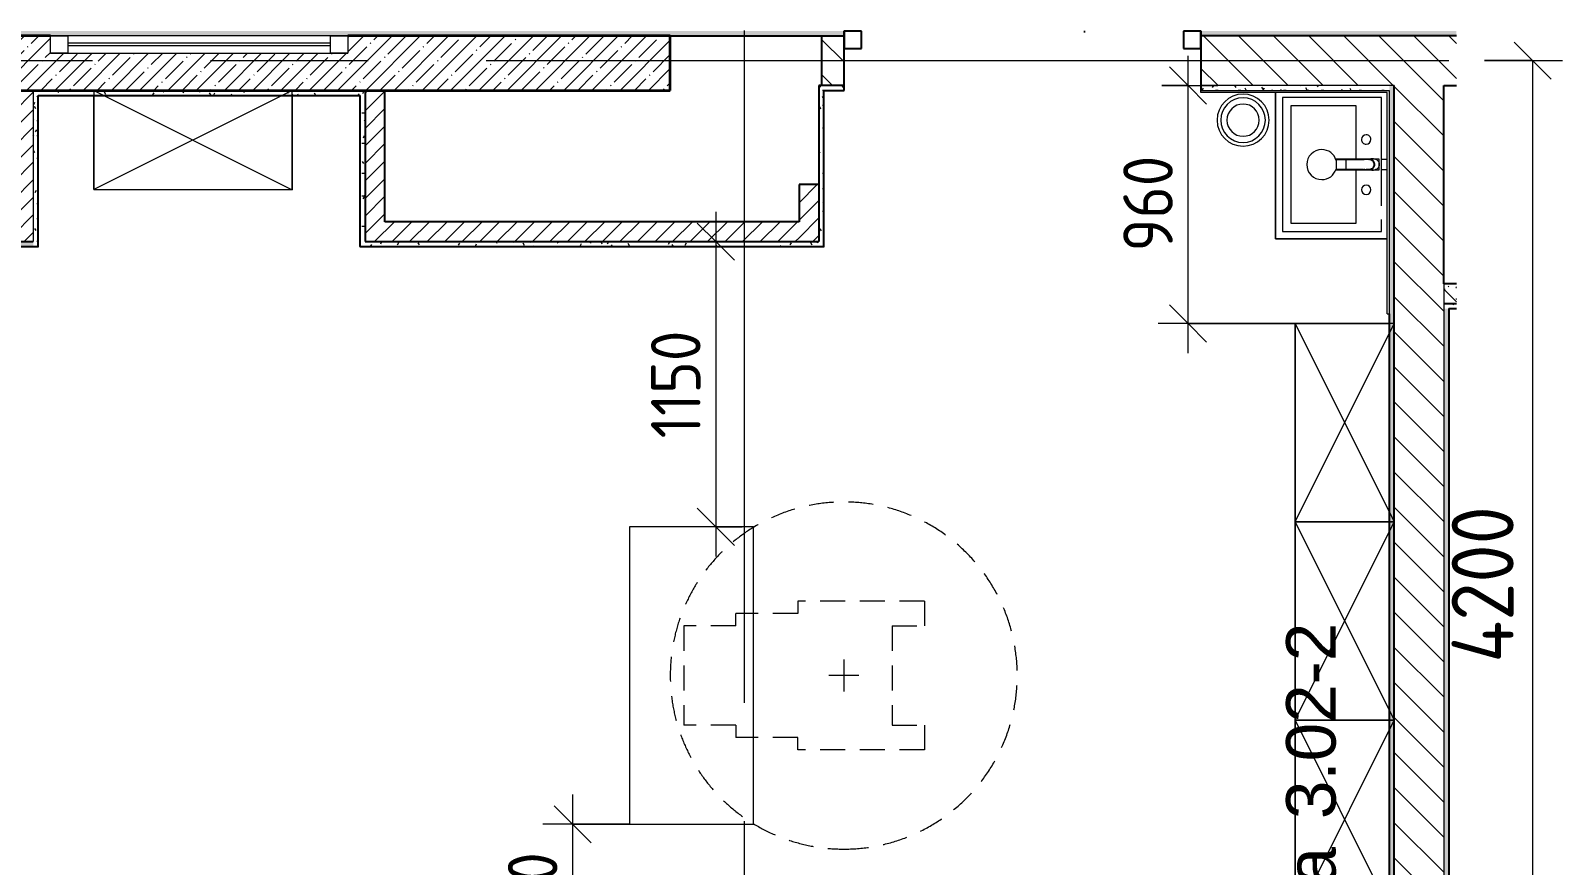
# Model space of a CAD drawing. Header units: millimetres. Extents: x 10406 to 76706, y -2377 to 12445.
# Drawn here: x 19330 to 25509, y 4555 to 7921 of the extents above; entities that cross this region are included whole.
import ezdxf

# ---------------------------------------------------------------- set-up
doc = ezdxf.new("R2010")
doc.units = ezdxf.units.MM
doc.linetypes.add('200_ШТРИХ__ш1_п0_6_', pattern=[160, 100, -60])
doc.linetypes.add('Осевая', pattern=[3175, 635, -476.25, 1587.5, -476.25])
for name, color, linetype, lineweight in [('0-1', 7, 'Continuous', 9), ('A-ANNO-DIMS', 7, 'Continuous', 9), ('A-ANNO-DIMS-100', 7, 'Continuous', 9), ('A-DOOR', 7, 'Continuous', 9), ('A-GLAZ', 7, 'Continuous', 9), ('A-GLAZ-1', 7, 'Continuous', 13), ('A-GLAZ-CWMG', 7, 'Continuous', 9), ('A-GLAZ-CWMG-1', 7, 'Continuous', 25), ('A-WALL', 7, 'Continuous', 9), ('G-ANNO-SYMB', 7, 'Continuous', 9), ('I-FURN', 7, 'Continuous', 9), ('I-FURN-4', 7, '200_ШТРИХ__ш1_п0_6_', 13), ('I-FURN-5', 7, '200_ШТРИХ__ш1_п0_6_', 9), ('I-WALL', 7, 'Continuous', 9), ('P-SANR-FIXT', 7, 'Continuous', 9), ('P-SANR-FIXT-1', 7, 'Continuous', 13), ('Оси', 7, 'Continuous', 9), ('Оси-2', 7, 'Осевая', 9)]:
    doc.layers.add(name, color=color, linetype=linetype, lineweight=lineweight)
for name, color, linetype, lineweight, true_color in [('A-WALL-1', 7, 'Continuous', 25, 0x3c3c3c), ('A-WALL-3', 7, 'Continuous', 35, 0x3c3c3c), ('A-WALL-FNSH-1', 7, 'Continuous', 13, 0x3c3c3c), ('I-FURN-2', 7, 'Continuous', 9, 0xf0f0f0), ('I-FURN-3', 11, 'Continuous', 9, 0xffaaaa)]:
    doc.layers.add(name, color=color, linetype=linetype, lineweight=lineweight, true_color=true_color)
doc.styles.add('Arial_1', font='arial.ttf', dxfattribs={"height": 200})
doc.styles.add('ISOCPEUR', font='isocpeur.ttf', dxfattribs={"width": 0.9, "height": 250})
doc.styles.add('ISOCPEUR_1', font='isocpeur.ttf', dxfattribs={"width": 0.9, "height": 200})
doc.dimstyles.new('ISO-2_0_0_9К_Средний_округл2', dxfattribs={"dimscale": 304.8, "dimtxt": 199.196235, "dimasz": 0.492126, "dimexe": 0.393701, "dimexo": 0, "dimgap": 0, "dimtad": 1, "dimdec": 0, "dimrnd": 10, "dimzin": 0, "dimdsep": 46, "dimtxsty": 'ISOCPEUR_1', "dimblk1": 'OBLIQUE', "dimblk2": 'OBLIQUE', "dimsah": 1, "dimcen": 0.09, "dimdle": 0.393701, "dimazin": 0, "dimtfac": 1, "dimtdec": 4, "dimtix": 1, "dimtmove": 0, "dimatfit": 3, "dimfxl": 1, "dimtvp": 1, "dimtolj": 1, "dimtzin": 0, "dimarcsym": 2})
doc.dimstyles.new('ISO-2_5_0_9К_БОЛЬШОЙ', dxfattribs={"dimscale": 304.8, "dimtxt": 248.995294, "dimasz": 0.492126, "dimexe": 0.393701, "dimexo": 0.984252, "dimgap": 0, "dimtad": 1, "dimdec": 0, "dimrnd": 10, "dimzin": 0, "dimdsep": 46, "dimtxsty": 'ISOCPEUR', "dimblk1": 'OBLIQUE', "dimblk2": 'OBLIQUE', "dimsah": 1, "dimcen": 0.09, "dimdle": 0.393701, "dimazin": 0, "dimtfac": 1, "dimtdec": 4, "dimtix": 1, "dimtmove": 0, "dimatfit": 3, "dimfxl": 1, "dimtvp": 1, "dimtolj": 1, "dimtzin": 0, "dimarcsym": 2})
pattern_1 = [(135, (0, 0), (-70.71068, -70.71068), [])]
pattern_2 = [(45, (0, 0), (-35.35534, 35.35534), [])]
pattern_3 = [(0, (0, 0), (121.92, 30.48), [10.058, -81.382, 10.058, -81.382, -487.68]), (0, (0, 0), (121.92, 30.48), [-182.88, 10.058, -172.822, 10.058, -81.382, -213.36]), (0, (0, 0), (121.92, 30.48), [-457.2, 10.058, -50.902, 10.058, -142.342]), (120, (45.72, 15.24), (-87.356454, 90.345817), [10.058, -81.382, 10.058, -81.382, -487.68]), (120, (45.72, 15.24), (-87.356454, 90.345817), [-182.88, 10.058, -172.822, 10.058, -81.382, -213.36]), (120, (45.72, 15.24), (-87.356454, 90.345817), [-457.2, 10.058, -50.902, 10.058, -142.342]), (240, (60.96, 76.2), (-34.563546, -120.825817), [10.058, -81.382, 10.058, -81.382, -487.68]), (240, (60.96, 76.2), (-34.563546, -120.825817), [-182.88, 10.058, -172.822, 10.058, -81.382, -213.36]), (240, (60.96, 76.2), (-34.563546, -120.825817), [-457.2, 10.058, -50.902, 10.058, -142.342])]

# ---------------------------------------------------------------- blocks, each defined once
blk = doc.blocks.new('120_Окно_СКБ_1Ст - 120_Окно_СКБ_1Ст 400х1200 EI30-24228621-План разверток пом_3_02_ Этаж 3')
at = {"layer": 'A-GLAZ'}
for p, q in [((600, 110), (-600, 110)), ((530, 80), (-530, 80)), ((530, 70), (-530, 70)), ((-600, 40), (600, 40))]:
    blk.add_line(p, q, dxfattribs=at)
at = {"layer": 'A-GLAZ-1'}
for p, q in [((-600, 40), (-600, 110)), ((-600, 110), (-530, 110)), ((-530, 110), (-530, 40)), ((530, 40), (530, 110)), ((530, 110), (600, 110)), ((600, 110), (600, 40)), ((-530, 40), (-600, 40)), ((600, 40), (530, 40))]:
    blk.add_line(p, q, dxfattribs=at)
blk = doc.blocks.new('Шкаф параметрический - 1_156-V5-План разверток пом_3_02_ Этаж 3')
at = {"layer": 'I-FURN-2'}
for p, q in [((0, 0), (400, 800)), ((0, 800), (400, 0)), ((400, 800), (0, 800)), ((0, 800), (0, 0)), ((19.2, 800), (400, 800)), ((400, 0), (400, 800)), ((400, 800), (400, 0)), ((0, 0), (400, 0)), ((400, 0), (20, 0))]:
    blk.add_line(p, q, dxfattribs=at)
blk = doc.blocks.new('Стол базовый прямоугольный - 1_6-26174022-План разверток пом_3_02_ Этаж 3')
at = {"layer": 'I-FURN-2'}
for p, q in [((600, 250), (-600, 250)), ((-600, 250), (-600, -250)), ((600, -250), (600, 250)), ((-600, -250), (600, -250))]:
    blk.add_line(p, q, dxfattribs=at)
blk = doc.blocks.new('FRT_2D_Символ _разворот МГН_1 - D1_4_Символ доступности разворота МГН _360__-18618045-План разверток пом_3_02_ Этаж 3')
at = {"layer": 'I-FURN'}
for p, q in [((-65, 0), (65, 0)), ((0, 60.4), (0, -59.6))]:
    blk.add_line(p, q, dxfattribs=at)
at = {"layer": 'I-FURN-4'}
for p, q in [((-300, 325.4), (-300, -185.8)), ((-300, 325.4), (-200, 325.4)), ((-200, 195.4), (-200, 325.4)), ((200, 325.4), (300, 325.4)), ((200, 195.4), (200, 325.4)), ((300, 325.4), (300, -185.8)), ((-200, 195.4), (200, 195.4)), ((-300, -185.8), (-250, -185.8)), ((-250, -185.8), (-250, -364.1)), ((300, -185.8), (250, -185.8)), ((250, -185.8), (250, -364.1)), ((-250, -364.1), (-250, -435.8)), ((250, -364.1), (250, -435.8)), ((-200, -435.8), (-250, -435.8)), ((-200, -435.8), (-200, -645.8)), ((200, -435.8), (250, -435.8)), ((200, -435.8), (200, -645.8)), ((-200, -645.8), (200, -645.8))]:
    blk.add_line(p, q, dxfattribs=at)
at = {"layer": 'I-FURN-5'}
for start, end in [(360, 211.37641), (328.55035, 360), (211.37641, 328.55035)]:
    blk.add_arc((0, 0), 700, start, end, dxfattribs=at)
blk = doc.blocks.new('Шкаф параметрический - 1_154-26174033-План разверток пом_3_02_ Этаж 3')
at = {"layer": 'I-FURN-2'}
for p, q in [((0, 0), (400, 800)), ((0, 800), (400, 0)), ((400, 800), (0, 800)), ((0, 800), (0, 0)), ((0, 0), (0, 800)), ((0, 800), (380, 800)), ((400, 0), (400, 800)), ((0, 0), (400, 0)), ((380, 0), (0, 0))]:
    blk.add_line(p, q, dxfattribs=at)
blk = doc.blocks.new('сифон - Для раковины-30615598-План разверток пом_3_02_ Этаж 3')
at = {"layer": 'P-SANR-FIXT'}
blk.add_line((191.1, -40), (191.1, 40), dxfattribs=at)
at = {"layer": 'P-SANR-FIXT-1'}
for p, q in [((191.1, 20), (168.5, 20)), ((168.5, -20), (191.1, -20))]:
    blk.add_line(p, q, dxfattribs=at)
blk = doc.blocks.new('смеситель для раковины - Default-30615600-План разверток пом_3_02_ Этаж 3')
at = {"layer": '0-1'}
for p, q in [((19.7, 151.6), (-19.8, 151.6)), ((-20.3, 110), (-20.4, 97.4)), ((19.8, 111.8), (-19.8, 111.8)), ((20.4, 97.4), (20.3, 110)), ((-22.8, 3), (-21.8, 15.6)), ((-20.7, 17.2), (-20.7, 16.7)), ((20.8, 16.7), (20.8, 17.2))]:
    blk.add_line(p, q, dxfattribs=at)
at = {"layer": '0-1', "flags": 128}
for points in [[(-19.8, 151.6), (-20, 151.6), (-20.2, 151.6), (-20.3, 151.5), (-20.4, 151.5), (-20.5, 151.4), (-20.6, 151.3), (-20.6, 151.2), (-20.7, 151.1), (-20.7, 151.1), (-20.7, 151), (-20.7, 151), (-20.8, 150.9), (-20.8, 150.6), (-20.8, 149.7), (-20.8, 148.7), (-20.8, 147.7), (-20.9, 146.7), (-20.9, 145.3), (-21.1, 93.2)], [(19.7, 151.6), (20, 151.6), (20.2, 151.6), (20.4, 151.5), (20.5, 151.4), (20.6, 151.3), (20.6, 151.3), (20.7, 151.2), (20.7, 151.1), (20.7, 151.1), (20.7, 151), (20.8, 151), (20.8, 150.9), (20.8, 150.6)], [(-21.8, 15.6), (-21.7, 19.7), (-21.6, 24.4), (-21.5, 30.8), (-21.4, 37.1), (-21.3, 49.4), (-21.2, 68.8), (-21.1, 88)], [(-18.9, 7.6), (-20, 10.3), (-20.8, 13.1), (-21.1, 18.6), (-21.1, 48.6), (-21.1, 93.2)], [(-19.8, 111.8), (-19.9, 111.8), (-20, 111.8), (-20.1, 111.8), (-20.1, 111.7), (-20.2, 111.7), (-20.3, 111.6), (-20.3, 111.5), (-20.3, 111.5), (-20.3, 111.4), (-20.3, 111.4), (-20.3, 111.4), (-20.3, 111.3), (-20.3, 111.2), (-20.3, 111), (-20.3, 110.8), (-20.3, 110.6), (-20.3, 110.3), (-20.3, 110)], [(12.1, -0.1), (14.4, 1.7), (18.1, 6.1), (20.4, 11.5), (21.2, 17.2), (21.2, 36.2), (21.1, 56), (21, 111.4)], [(19.8, 111.8), (19.9, 111.8), (20, 111.8), (20.1, 111.8), (20.2, 111.7), (20.2, 111.6), (20.3, 111.6), (20.3, 111.5), (20.3, 111.5), (20.3, 111.4), (20.3, 111.4), (20.3, 111.3), (20.3, 111.1), (20.3, 110.9), (20.3, 110.7), (20.3, 110.4), (20.3, 110)], [(21.8, 15.6), (22.1, 11.2), (22.8, 3)]]:
    blk.add_lwpolyline(points, dxfattribs=at)
at = {"layer": 'P-SANR-FIXT'}
for p, q in [((21, 151.6), (-21, 151.6)), ((-21, 151.6), (-21, -23)), ((-19.7, 144), (-19.8, 111.7)), ((19.8, 111.7), (19.7, 144)), ((21, -23), (21, 151.6)), ((-21, 19.9), (-20.8, 19.8)), ((-20.4, 22), (-20.8, 19.8)), ((19.4, 12.9), (20.4, 11.1)), ((20.8, 19.8), (20.4, 22)), ((21, 19.9), (20.8, 19.8)), ((20.9, 18.5), (20.8, 19.8)), ((20.9, 18.4), (21.1, 18.4)), ((22.5, 5), (22.9, 0.9)), ((-21, -23), (21, -23)), ((-0.6, -2.8), (0.6, -2.8))]:
    blk.add_line(p, q, dxfattribs=at)
at = {"layer": 'P-SANR-FIXT', "flags": 128}
for points in [[(-21.1, 16.9), (-21.1, 42.2), (-21, 67.6), (-20.8, 118.3), (-20.7, 143.7), (-20.7, 149.4), (-20.8, 150.2), (-20.9, 145.3), (-20.9, 138.9), (-21.1, 88.1)], [(-20.1, 88.1), (-20.1, 99.6), (-20, 111), (-20, 122.4), (-19.9, 133.8), (-19.9, 145.2)], [(19.9, 145.2), (19.9, 138.9), (19.9, 132.6), (20, 126.2), (20, 119.9), (20, 113.5), (20, 107.2), (20.1, 100.8), (20.1, 94.5), (20.1, 88.1)], [(21.1, 88.1), (20.9, 138.9), (20.9, 145.3), (20.8, 150.2), (20.7, 149.4), (20.7, 143.7), (20.8, 118.3), (21, 67.6), (21.1, 42.2), (21.1, 16.9)], [(-21.1, 18.6), (-21.1, 18.6), (-21.1, 18.6), (-21, 18.6), (-21, 18.6), (-21, 18.5), (-20.9, 18.5), (-20.9, 18.5)], [(-21.1, 18.4), (-21.1, 18), (-21.1, 17.6), (-21.1, 17.2), (-21.1, 16.8), (-21.1, 16.4)], [(-20.8, 19.8), (-20.9, 19.2), (-20.9, 18.5)], [(-15.9, 4.1), (-13.1, 1.6), (-9.8, -0.4), (-6.1, -1.8), (-2.1, -2.5), (2.1, -2.5), (6.1, -1.8), (9.8, -0.4), (11.1, 0.4)], [(11.5, 0.5), (13.1, 1.6), (15.9, 4.1)], [(21.1, 16.4), (21.1, 16.8), (21.1, 17.2), (21.1, 17.6), (21.1, 18), (21.1, 18.4)], [(22.9, 0.9), (22.7, 3.2), (22.5, 5.6), (22.3, 7.9), (22.1, 10.8), (21.8, 15.2)], [(0.6, -3.9), (0.3, -3.9), (0.1, -3.9), (-0.1, -3.9), (-0.3, -3.9), (-0.6, -3.9)]]:
    blk.add_lwpolyline(points, dxfattribs=at)
at = {"layer": 'P-SANR-FIXT'}
for centre, major_axis, ratio, start_param, end_param in [((-19.8, 109.7), (-0.5, 0.002), 0.095846, 0.017294, 1.571164), ((19.8, 109.7), (0.5, 0.002), 0.095848, 4.711795, 6.265892), ((0, 17.2), (20.8, 0), 0.98634, 3.038054, 3.141593), ((0, 17.2), (20.8, 0), 0.98634, 3.141593, 3.441377), ((0, 16.7), (20.8, 0), 0.98634, 3.141593, 3.372062), ((0, 16.7), (20.7, 0), 0.98634, 3.571127, 3.769911), ((0, 17.2), (20.8, 0), 0.98634, 3.613983, 5.358408), ((0, 16.7), (20.7, 0), 0.98634, 3.994763, 4.083653), ((0, 16.7), (20.8, 0), 0.98634, 5.376246, 5.846752), ((0, 17.2), (20.8, 0), 0.98634, 5.499139, 5.804813), ((0, 17.2), (-20.8, 0), 0.98634, 2.841808, 3.141593), ((0, 16.7), (20.8, 0), 0.98634, 6.052716, 6.283185), ((0, 17.2), (20.8, 0), 0.98634, 0, 0.103539), ((0, 16.7), (20.7, 0), 0.98634, 4.285459, 4.807479), ((0, 16.7), (20.8, 0), 0.98634, 4.9338, 5.10736)]:
    blk.add_ellipse(centre, major_axis=major_axis, ratio=ratio, start_param=start_param, end_param=end_param, dxfattribs=at)
for points, knots in [([(-19.9, 145.2), (-19.9, 146), (-19.9, 147.4), (-19.8, 149.3), (-19.8, 150.7), (-19.8, 151.5), (-19.8, 151.6), (-19.8, 151.6)], [0, 0, 0, 0, 0.1, 0.2, 0.3, 0.4, 0.4725859, 0.4725859, 0.4725859, 0.4725859]), ([(-19.8, 151.6), (-19.7, 151.6), (-19.7, 151.6), (-19.7, 151.2), (-19.7, 150), (-19.7, 148.3), (-19.7, 146.2), (-19.7, 144.8), (-19.7, 144)], [0.4728347, 0.4728347, 0.4728347, 0.4728347, 0.5, 0.6, 0.7, 0.8, 0.9, 1, 1, 1, 1]), ([(19.7, 144), (19.7, 144.8), (19.7, 146.2), (19.7, 148.3), (19.7, 150), (19.7, 151.2), (19.7, 151.6), (19.7, 151.6), (19.7, 151.6)], [0, 0, 0, 0, 0.1, 0.2, 0.3, 0.4, 0.5, 0.5274121, 0.5274121, 0.5274121, 0.5274121]), ([(19.7, 151.6), (19.8, 151.6), (19.8, 151.5), (19.8, 150.7), (19.8, 149.3), (19.9, 147.4), (19.9, 146), (19.9, 145.2)], [0.5275209, 0.5275209, 0.5275209, 0.5275209, 0.6, 0.7, 0.8, 0.9, 1, 1, 1, 1]), ([(-21.1, 88.1), (-21.1, 85.7), (-21.1, 82.2), (-21.1, 77.5), (-21.2, 73.9), (-21.2, 70.4), (-21.2, 66.8), (-21.2, 63.9), (-21.2, 61.5), (-21.2, 59.8), (-21.2, 58), (-21.2, 55.7), (-21.3, 52.8), (-21.3, 49.3), (-21.3, 46), (-21.3, 42.6), (-21.4, 39.4), (-21.4, 36.2), (-21.5, 32.2), (-21.5, 27.5), (-21.7, 20.9), (-21.8, 17.2), (-21.8, 15.2)], [0, 0, 0, 0, 0.083333, 0.125, 0.166667, 0.208333, 0.25, 0.291667, 0.3125, 0.333333, 0.354167, 0.375, 0.416667, 0.458333, 0.5, 0.541667, 0.583333, 0.625, 0.666667, 0.75, 0.833333, 1, 1, 1, 1]), ([(-20.4, 97.4), (-20.4, 91.1), (-20.5, 81.8), (-20.6, 69.7), (-20.6, 60), (-20.7, 52.6), (-20.8, 47.4), (-20.8, 45.2), (-20.8, 43.5), (-20.9, 41.8), (-20.9, 39.8), (-20.9, 37.7), (-20.9, 36.2), (-20.9, 35.4), (-21, 34.1), (-21, 32.6), (-21, 31), (-21, 29.7), (-21, 28.6), (-21, 27.7), (-21, 26.8), (-21.1, 25.6), (-21.1, 22.9), (-21.1, 20.4), (-21.1, 18.4)], [0, 0, 0, 0, 0.222222, 0.333333, 0.444444, 0.583333, 0.618056, 0.652778, 0.670139, 0.6875, 0.722222, 0.756944, 0.774306, 0.782986, 0.791667, 0.826389, 0.84375, 0.861111, 0.878472, 0.887153, 0.895833, 0.913194, 0.930556, 1, 1, 1, 1]), ([(-20.5, 43.6), (-20.5, 44.1), (-20.5, 44.9), (-20.5, 45.9), (-20.4, 46.5), (-20.4, 47), (-20.4, 47.6), (-20.3, 48.2), (-20.3, 49.3), (-20.3, 50.8), (-20.3, 52.7), (-20.3, 54.8), (-20.2, 57.1), (-20.2, 60.5), (-20.1, 67), (-20, 78.4), (-19.9, 90.5), (-19.9, 97.4)], [0.3665203, 0.3665203, 0.3665203, 0.3665203, 0.3928571, 0.4107143, 0.4196429, 0.4285714, 0.4375, 0.4464286, 0.4642857, 0.5, 0.5357143, 0.5714286, 0.6071429, 0.6428571, 0.7142857, 0.8571429, 1, 1, 1, 1]), ([(-19.8, 111.8), (-19.8, 111.8), (-19.8, 111.7), (-19.8, 110.9), (-19.8, 110.1), (-19.8, 109.7)], [0.4695548, 0.4695548, 0.4695548, 0.4695548, 0.6, 0.8, 1, 1, 1, 1]), ([(19.8, 109.7), (19.8, 110.1), (19.8, 110.9), (19.8, 111.7), (19.8, 111.8), (19.8, 111.8)], [0, 0, 0, 0, 0.2, 0.4, 0.5304748, 0.5304748, 0.5304748, 0.5304748]), ([(19.9, 97.4), (19.9, 90.5), (20, 78.4), (20.1, 66.9), (20.2, 60.3), (20.3, 57), (20.3, 54.6), (20.3, 52.6), (20.3, 50.7), (20.3, 49.2), (20.4, 48.1), (20.4, 47.4), (20.4, 46.9), (20.4, 46.4), (20.4, 45.8), (20.4, 44.6), (20.4, 43), (20.4, 41.3), (20.5, 40), (20.5, 39.2), (20.6, 38.5), (20.7, 37.9), (20.7, 37.5)], [0, 0, 0, 0, 0.1428571, 0.2857143, 0.3571429, 0.3928571, 0.4285714, 0.4642857, 0.5, 0.5357143, 0.5535714, 0.5625, 0.5714286, 0.5803571, 0.5892857, 0.6071429, 0.6428571, 0.6785714, 0.6964286, 0.7053571, 0.7142857, 0.7301718, 0.7301718, 0.7301718, 0.7301718]), ([(20.1, 88.1), (20.1, 88.2), (20.2, 88.3), (20.4, 88.2), (20.5, 88), (20.6, 87.8), (20.7, 87.5), (20.7, 87.3), (20.8, 87.1), (20.9, 87), (20.9, 86.8), (20.9, 86.7)], [0, 0, 0, 0, 0.1, 0.19375, 0.25, 0.3, 0.35, 0.4, 0.45, 0.525, 0.575, 0.575, 0.575, 0.575]), ([(21.1, 18.4), (21.1, 19.2), (21.1, 20.8), (21.1, 23.1), (21.1, 25), (21.1, 26.5), (21, 27.6), (21, 28.6), (21, 30), (21, 31.7), (21, 33.4), (21, 34.6), (20.9, 35.2), (20.9, 35.7), (20.9, 36.3), (20.9, 36.9), (20.9, 38.1), (20.9, 39.8), (20.9, 41.4), (20.8, 42.8), (20.8, 44.1), (20.8, 45.8), (20.8, 48.6), (20.7, 53.5), (20.6, 60.7), (20.6, 68.9), (20.5, 76.5), (20.5, 85.7), (20.4, 92.7), (20.4, 97.4)], [0, 0, 0, 0, 0.027778, 0.055556, 0.083333, 0.097222, 0.111111, 0.125, 0.138889, 0.166667, 0.194444, 0.208333, 0.215278, 0.222222, 0.229167, 0.236111, 0.25, 0.277778, 0.305556, 0.319444, 0.333333, 0.361111, 0.388889, 0.444444, 0.555556, 0.666667, 0.75, 0.833333, 1, 1, 1, 1]), ([(21.8, 15.2), (21.8, 16.4), (21.7, 19.4), (21.6, 24.2), (21.5, 28.2), (21.5, 30.6), (21.5, 32.4), (21.4, 34.1), (21.4, 35.8), (21.4, 37.3), (21.4, 38.7), (21.4, 39.8), (21.4, 41), (21.3, 42.6), (21.3, 44.7), (21.3, 47.5), (21.3, 50.9), (21.2, 55.1), (21.2, 60), (21.2, 65.1), (21.2, 69.9), (21.2, 74.5), (21.1, 80.6), (21.1, 85.1), (21.1, 88.1)], [0, 0, 0, 0, 0.142857, 0.285714, 0.357143, 0.392857, 0.428571, 0.464286, 0.5, 0.535714, 0.553571, 0.571429, 0.589286, 0.607143, 0.642857, 0.678571, 0.714286, 0.75, 0.785714, 0.821429, 0.857143, 0.892857, 0.928571, 1, 1, 1, 1]), ([(-21.8, 15.2), (-21.9, 13.9), (-22, 12.1), (-22.1, 10.1), (-22.2, 8.7), (-22.3, 7.5), (-22.4, 6.6), (-22.5, 5.7), (-22.6, 4.8), (-22.7, 3.8), (-22.8, 2.5), (-22.9, 1.5), (-22.9, 0.9)], [0, 0, 0, 0, 0.166667, 0.25, 0.333333, 0.416667, 0.5, 0.583333, 0.666667, 0.75, 0.833333, 1, 1, 1, 1]), ([(22.9, 0.3), (22.9, -2.5), (22.3, -6.4), (20, -11.4), (17.7, -14.7), (14.9, -17.6), (11.6, -20), (7.9, -21.7), (4.5, -22.6), (1.5, -23), (-1.9, -23), (-6, -22.4), (-10, -20.8), (-12.8, -19.1), (-14.8, -17.5), (-16.7, -15.8), (-18.8, -13.3), (-21.9, -8.1), (-22.9, -3.2), (-22.9, 0.3)], [0, 0, 0, 0, 0.111111, 0.166667, 0.222222, 0.277778, 0.333333, 0.388889, 0.444444, 0.479167, 0.513889, 0.583333, 0.652778, 0.6875, 0.722222, 0.756944, 0.791667, 0.861111, 1, 1, 1, 1]), ([(-21, 19.9), (-21, 19.7), (-21, 19.5), (-21.1, 19.2), (-21.1, 18.9), (-21.1, 18.7), (-21.1, 18.6)], [0, 0, 0, 0, 0.333333, 0.5, 0.666667, 1, 1, 1, 1]), ([(-0.6, -3.9), (-1.6, -3.9), (-3.8, -3.7), (-7, -2.8), (-10, -1.5), (-12.8, 0.2), (-15.2, 2.3), (-17.3, 4.8), (-18.7, 7.1), (-19.6, 9), (-20.1, 10.6), (-20.6, 12.1), (-21, 14.3), (-21.1, 15.9), (-21.1, 16.9)], [0, 0, 0, 0, 0.1, 0.2, 0.3, 0.4, 0.5, 0.6, 0.7, 0.75, 0.8, 0.85, 0.9, 1, 1, 1, 1]), ([(-21.1, 16.4), (-21.1, 14.3), (-20.4, 11.1), (-18.7, 7.6), (-17.5, 5.8), (-16.4, 4.5), (-15.2, 3.2), (-13.9, 2.1), (-12.5, 1), (-10.9, 0.1), (-9.2, -0.7), (-6.9, -1.7), (-3.8, -2.5), (0, -2.8), (3.8, -2.5), (6.9, -1.7), (9, -0.9), (10.1, -0.3), (10.9, 0.1), (11.7, 0.5), (12.7, 1.2), (13.9, 2), (15, 3), (15.8, 3.8), (16.4, 4.5), (17, 5.2), (17.7, 6.2), (18.6, 7.6), (19.3, 9), (19.7, 9.9), (19.9, 10.5), (20, 10.9), (20.2, 11.2), (20.3, 11.7), (20.6, 12.6), (20.8, 13.8), (21, 15.1), (21.1, 16), (21.1, 16.4)], [0, 0, 0, 0, 0.111111, 0.166667, 0.194444, 0.222222, 0.25, 0.277778, 0.305556, 0.333333, 0.361111, 0.388889, 0.444444, 0.5, 0.555556, 0.611111, 0.638889, 0.652778, 0.666667, 0.680556, 0.694444, 0.722222, 0.75, 0.763889, 0.777778, 0.791667, 0.805556, 0.833333, 0.861111, 0.875, 0.881944, 0.888889, 0.895833, 0.902778, 0.916667, 0.944444, 0.972222, 1, 1, 1, 1]), ([(-21, 19.9), (-21, 20.5), (-20.9, 21.9), (-20.9, 23.9), (-20.9, 25.6), (-20.9, 26.9), (-20.9, 27.6), (-20.9, 28.1), (-20.9, 28.7), (-20.9, 29.4), (-21, 30.9), (-21, 33.1), (-21, 35.5), (-20.9, 37.4), (-20.9, 38.5), (-20.8, 39.3), (-20.7, 40.1), (-20.7, 40.7), (-20.6, 41.2), (-20.6, 41.3)], [0, 0, 0, 0, 0.0357143, 0.0714286, 0.1071429, 0.125, 0.1339286, 0.1428571, 0.1517857, 0.1607143, 0.1785714, 0.2142857, 0.25, 0.2678571, 0.2857143, 0.2946429, 0.3035714, 0.3214286, 0.3257253, 0.3257253, 0.3257253, 0.3257253]), ([(-20.8, 14.6), (-20.7, 14.1), (-20.6, 12.9), (-20.2, 11.6), (-20, 10.9)], [0, 0, 0, 0, 0.4, 1, 1, 1, 1]), ([(-20, 10.9), (-19.6, 9.8), (-18.5, 7.4), (-17, 5.2), (-15.9, 4.1)], [0, 0, 0, 0, 0.444444, 1, 1, 1, 1]), ([(21.1, 16.9), (21.1, 15.9), (21, 13.7), (20.2, 10.6), (19, 7.6), (16.7, 3.9), (12.9, 0), (7.1, -3.1), (2.7, -3.9), (0.6, -3.9)], [0, 0, 0, 0, 0.1, 0.2, 0.3, 0.4, 0.6, 0.8, 1, 1, 1, 1]), ([(15.9, 4.1), (16.7, 5), (18.4, 7.2), (19.5, 9.5), (20, 10.9)], [0, 0, 0, 0, 0.444444, 1, 1, 1, 1]), ([(20, 10.9), (20.2, 11.4), (20.5, 12.7), (20.7, 13.9), (20.8, 14.6)], [0, 0, 0, 0, 0.444444, 1, 1, 1, 1]), ([(20.9, 33.9), (20.9, 33.6), (20.9, 32.5), (20.9, 30.9), (20.9, 29.2), (20.9, 28.3), (20.9, 27.5), (20.9, 26.8), (20.9, 25.6), (20.9, 23.9), (21, 21.9), (21, 20.5), (21, 19.9)], [0.7766981, 0.7766981, 0.7766981, 0.7766981, 0.7857143, 0.8214286, 0.8392857, 0.8571429, 0.8660714, 0.875, 0.8928571, 0.9285714, 0.9642857, 1, 1, 1, 1]), ([(-0.6, -3.9), (-0.6, -3.9), (-0.6, -3.7), (-0.6, -3.5), (-0.6, -3.1), (-0.6, -2.9), (-0.6, -2.8)], [0, 0, 0, 0, 0.363636, 0.545455, 0.727273, 1, 1, 1, 1]), ([(0.6, -3.9), (0.6, -3.9), (0.6, -3.7), (0.6, -3.5), (0.6, -3.1), (0.6, -2.9), (0.6, -2.8)], [0, 0, 0, 0, 0.363636, 0.545455, 0.727273, 1, 1, 1, 1])]:
    blk.add_open_spline(points, degree=3, knots=knots, dxfattribs=at)
for points in [[(-20.1, 88.1), (-20.4, 88.2), (-20.6, 88.2), (-20.8, 88.2)], [(-20, 85.7), (-20.1, 86.5), (-20.1, 87.3), (-20.1, 88.1)], [(-19.8, 111.8), (-19.8, 111.8), (-19.8, 111.8), (-19.8, 111.8)], [(19.8, 111.8), (19.8, 111.8), (19.8, 111.8), (19.8, 111.8)], [(20.1, 88.1), (20.1, 87.3), (20.1, 86.5), (20, 85.7)], [(-22.9, 0.9), (-22.9, 2.2), (-22.8, 3.6), (-22.6, 4.9)], [(-21.8, 15.2), (-21.8, 16.4), (-21.7, 17.6), (-21.4, 18.8)], [(-21.2, 19.5), (-21, 20.5), (-20.6, 21.4), (-20.2, 22.3)], [(-20.9, 18.4), (-21, 18.4), (-21.1, 18.4), (-21.1, 18.5)], [(-20.4, 22.5), (-20.7, 21.7), (-20.9, 20.8), (-21, 19.9)], [(-20.9, 18.3), (-20.9, 17.7), (-20.9, 16.5), (-20.8, 15.2), (-20.8, 14.6)], [(20.7, 19.9), (20.7, 17.5), (19.9, 12.6), (16.3, 6), (10.7, 1.1), (3.8, -1.6), (-3.7, -1.6), (-10.7, 1.1), (-16.3, 6), (-19.9, 12.6), (-20.7, 17.5), (-20.7, 19.9)], [(-20.4, 11.1), (-20.1, 11.7), (-19.8, 12.3), (-19.4, 12.9)], [(20.2, 22.3), (21.2, 20.1), (21.8, 17.6), (21.8, 15.2)], [(21, 19.9), (20.9, 20.8), (20.7, 21.7), (20.4, 22.5)], [(20.8, 14.6), (20.8, 15.2), (20.9, 16.5), (20.9, 17.8), (20.9, 18.4)], [(21.1, 18.5), (21.1, 18.5), (21, 18.5), (20.9, 18.5)], [(21.1, 18.5), (21.1, 18.6), (21.1, 18.7), (21.1, 18.9), (21.1, 19.2), (21.1, 19.4), (21, 19.6), (21, 19.8), (21, 19.9)], [(-3, -2.5), (-2.2, -2.7), (-1.4, -2.7), (-0.6, -2.8)]]:
    blk.add_open_spline(points, degree=3, dxfattribs=at)
blk = doc.blocks.new('мусорная корзина - Round_ Metal-30590745-План разверток пом_3_02_ Этаж 3')
at = {"layer": 'P-SANR-FIXT'}
for radius, start, end in [(105, 0, 180), (90, 360, 180), (65, 0, 180), (105, 180, 360), (90, 180, 360), (65, 180, 360)]:
    blk.add_arc((0, 0), radius, start, end, dxfattribs=at)
blk = doc.blocks.new('Мойка кухонная - Раковина Roca Victoria-N Unik 600х460 мм-30768662-План разверток пом_3_02_ Этаж 3')
at = {"layer": 'P-SANR-FIXT'}
for p, q in [((166, 0), (-270, 0)), ((-270, 0), (-270, -400)), ((270, 0), (221, 0)), ((270, -400), (270, 0)), ((-20.5, -102.3), (-236.6, -102.3)), ((-236.6, -102.3), (-236.6, -366.4)), ((236.1, -102.3), (19.4, -102.3)), ((236.1, -366.4), (236.1, -102.3)), ((-236.6, -366.4), (236.1, -366.4)), ((-270, -400), (270, -400))]:
    blk.add_line(p, q, dxfattribs=at)
for centre, radius, start, end in [((-101.6, -61.9), 19, 90, 180), ((-101.6, -61.9), 19, 360, 90), ((101.6, -61.9), 19.1, 360, 180), ((-101.6, -61.9), 19, 180, 270), ((-101.6, -61.9), 19.1, 270, 360), ((101.6, -61.9), 19.1, 180, 360), ((0, -241.3), 60.5, 106.45066, 180), ((0, -241.3), 60.5, 360, 72.9655), ((0, -241.3), 60.5, 180, 360)]:
    blk.add_arc(centre, radius, start, end, dxfattribs=at)
blk = doc.blocks.new('Прямоугольный импост - 50 x 70 мм-31927764-План разверток пом_3_02_ Этаж 3')
at = {"layer": 'A-GLAZ-CWMG-1'}
for p, q in [((-70, 35), (0, 35)), ((-70, -35), (-70, 35)), ((0, 35), (0, -35)), ((0, -35), (-70, -35))]:
    blk.add_line(p, q, dxfattribs=at)
blk = doc.blocks.new('Дверь_Витражная_остекление_ - ДВН_ДАО_Главный вход_1200 в свету Д-22 _п_-V13-План разверток пом_3_02_ Этаж 3')
at = {"layer": 'A-DOOR'}
for centre, radius, start, end in [((650, 30), 400, 179.17409, 180), ((-650, 30), 900, 360, 0.36596)]:
    blk.add_arc(centre, radius, start, end, dxfattribs=at)
blk = doc.blocks.new('Прямоугольный импост - 50 x 70 мм-31701779-План разверток пом_3_02_ Этаж 3')
at = {"layer": 'A-GLAZ-CWMG-1'}
for p, q in [((0, 35), (-70, 35)), ((-70, 35), (-70, -35)), ((0, -35), (0, 35)), ((-70, -35), (0, -35))]:
    blk.add_line(p, q, dxfattribs=at)
blk = doc.blocks.new('DIMBLOCK5-План разверток пом_3_02_ Этаж 3')
at = {"layer": 'A-ANNO-DIMS-100', "lineweight": 20}
for p, q in [((25389.1, 7800), (25314.1, 7875)), ((25389.1, 7800), (25464.1, 7725)), ((25389.1, 3600), (25314.1, 3675)), ((25389.1, 3600), (25464.1, 3525))]:
    blk.add_line(p, q, dxfattribs=at)
at = {"layer": 'A-ANNO-DIMS-100'}
for p, q in [((25195.2, 7800), (25509.1, 7800)), ((25389.1, 7800), (25195.2, 7800)), ((25389.1, 7800), (25389.1, 3600)), ((25195.2, 3600), (25509.1, 3600)), ((25389.1, 3600), (25195.2, 3600))]:
    blk.add_line(p, q, dxfattribs=at)
at = {"layer": 'A-ANNO-DIMS-100', "color": 0, "insert": (25062.5, 5372), "char_height": 250, "width": 787.208, "attachment_point": 1, "rotation": 90, "line_spacing_factor": 1.149209, "style": 'ISOCPEUR'}
blk.add_mtext('4200', dxfattribs=at)
blk = doc.blocks.new('_Oblique')
at = {"color": 0, "linetype": 'ByBlock', "lineweight": -2}
blk.add_line((-0.5, -0.5), (0.5, 0.5), dxfattribs=at)
blk = doc.blocks.new('DIMBLOCK8-План разверток пом_3_02_ Этаж 3')
at = {"layer": 'A-ANNO-DIMS-100'}
for p, q in [((23998.8, 6620), (23998.8, 7820)), ((23892.7, 7700), (24118.8, 7700)), ((23998.8, 7700), (23892.7, 7700)), ((24430.7, 6740), (23878.8, 6740)), ((23998.8, 6740), (24430.7, 6740))]:
    blk.add_line(p, q, dxfattribs=at)
at = {"layer": 'A-ANNO-DIMS-100', "lineweight": 20}
for p, q in [((23998.8, 7700), (23923.8, 7775)), ((23998.8, 7700), (24073.8, 7625)), ((23998.8, 6740), (23923.8, 6815)), ((23998.8, 6740), (24073.8, 6665))]:
    blk.add_line(p, q, dxfattribs=at)
at = {"layer": 'A-ANNO-DIMS-100', "color": 0, "insert": (23737.5, 7030.4), "char_height": 200, "width": 455.087, "attachment_point": 1, "rotation": 90, "line_spacing_factor": 1.149209, "style": 'ISOCPEUR_1'}
blk.add_mtext('960', dxfattribs=at)
blk = doc.blocks.new('DIMBLOCK9-План разверток пом_3_02_ Этаж 3')
at = {"layer": 'A-ANNO-DIMS-100'}
for p, q in [((22093.5, 7190), (22093.5, 5800.1)), ((22199.6, 7070), (21973.5, 7070)), ((22093.5, 7070), (22199.6, 7070)), ((22199.6, 5920.1), (21973.5, 5920.1)), ((22093.5, 5920.1), (22199.6, 5920.1))]:
    blk.add_line(p, q, dxfattribs=at)
at = {"layer": 'A-ANNO-DIMS-100', "lineweight": 20}
for p, q in [((22093.5, 7070), (22018.5, 7145)), ((22093.5, 7070), (22168.5, 6995)), ((22093.5, 5920.1), (22018.5, 5995.1)), ((22093.5, 5920.1), (22168.5, 5845.1))]:
    blk.add_line(p, q, dxfattribs=at)
at = {"layer": 'A-ANNO-DIMS-100', "color": 0, "insert": (21832.2, 6276.7), "char_height": 200, "width": 524.039, "attachment_point": 1, "rotation": 90, "line_spacing_factor": 1.149209, "style": 'ISOCPEUR_1'}
blk.add_mtext('1150', dxfattribs=at)
blk = doc.blocks.new('DIMBLOCK14-План разверток пом_3_02_ Этаж 3')
at = {"layer": 'A-ANNO-DIMS-100'}
for p, q in [((21516.2, 4840.1), (21516.2, 4000.1)), ((21745.9, 4720.1), (21396.2, 4720.1)), ((21516.2, 4720.1), (21745.9, 4720.1)), ((21745.9, 4120.1), (21396.2, 4120.1)), ((21516.2, 4120.1), (21745.9, 4120.1))]:
    blk.add_line(p, q, dxfattribs=at)
at = {"layer": 'A-ANNO-DIMS-100', "lineweight": 20}
for p, q in [((21516.2, 4720.1), (21441.2, 4795.1)), ((21516.2, 4720.1), (21591.2, 4645.1)), ((21516.2, 4120.1), (21441.2, 4195.1)), ((21516.2, 4120.1), (21591.2, 4045.1))]:
    blk.add_line(p, q, dxfattribs=at)
at = {"layer": 'A-ANNO-DIMS-100', "color": 0, "insert": (21254.9, 4230.5), "char_height": 200, "width": 455.087, "attachment_point": 1, "rotation": 90, "line_spacing_factor": 1.149209, "style": 'ISOCPEUR_1'}
blk.add_mtext('600', dxfattribs=at)

msp = doc.modelspace()

# ---------------------------------------------------------------- hatches: boundary and pattern name
at = {"layer": 'I-WALL'}
h = msp.add_hatch(dxfattribs=at)
h.set_pattern_fill('FP_8', color=256, style=0, pattern_type=2)
h.set_pattern_definition(pattern_3)
h.paths.add_polyline_path([(24286.8, 7900), (25081.5, 7900), (25081.5, 7919.7), (24051, 7919.7), (24051, 7900)])
h.paths.add_polyline_path([(21910, 7900), (22611, 7900), (22611, 7919.7), (15009.3, 7919.7), (15009.3, 7900), (21902.7, 7900)])
h.paths.add_polyline_path([(13569.3, 7900), (13569.3, 7919.7), (12366.4, 7919.7), (12366.4, 7900)])
h = msp.add_hatch(dxfattribs=at)
h.set_pattern_fill('FP_6', color=256, style=0, pattern_type=2)
h.set_pattern_definition([(45, (0, 0), (-57.02463, 57.02463), []), (45, (57.025, 0), (-57.02463, 57.02463), [100.806, -20.161, 3.353, -16.808])])
h.paths.add_polyline_path([(21910, 7680), (21910, 7900), (20609.5, 7900), (20609.5, 7830), (19409.5, 7830), (19409.5, 7900), (17270, 7900), (17270, 7680), (21902.7, 7680)])
h = msp.add_hatch(dxfattribs=at)
h.set_pattern_fill('FP_2', color=256, style=0, pattern_type=2)
h.set_pattern_definition(pattern_1)
h.paths.add_polyline_path([(25030.7, 7700), (25081.5, 7700), (25081.5, 7900), (24051, 7900), (24051, 7700), (24830.7, 7700)])
h.paths.add_polyline_path([(22611, 7700), (22611, 7900), (22520, 7900), (22520, 7700)])
h = msp.add_hatch(dxfattribs=at)
h.set_pattern_fill('FP_5', color=256, style=0, pattern_type=2)
h.set_pattern_definition(pattern_2)
h.paths.add_polyline_path([(19260, 7070), (19340, 7070), (19340, 7680), (19260, 7680), (19260, 7150)])
h = msp.add_hatch(dxfattribs=at)
h.set_pattern_fill('FP_8', color=256, style=0, pattern_type=2)
h.set_pattern_definition(pattern_3)
h.paths.add_polyline_path([(20659, 7660), (20659, 7680), (19340, 7680), (19340, 7660), (20658, 7660)])
h = msp.add_hatch(dxfattribs=at)
h.set_pattern_fill('FP_8', color=256, style=0, pattern_type=2)
h.set_pattern_definition(pattern_3)
h.paths.add_polyline_path([(20679, 7070), (20679, 7680), (20659, 7680), (20659, 7070)])
h = msp.add_hatch(dxfattribs=at)
h.set_pattern_fill('FP_5', color=256, style=0, pattern_type=2)
h.set_pattern_definition(pattern_2)
h.paths.add_polyline_path([(20759, 7150), (20759, 7680), (20679, 7680), (20679, 7150)])
h = msp.add_hatch(dxfattribs=at)
h.set_pattern_fill('FP_8', color=256, style=0, pattern_type=2)
h.set_pattern_definition(pattern_3)
h.paths.add_polyline_path([(24802.7, 7680), (24810.7, 7680), (24810.7, 7700), (24051, 7700), (24051, 7680), (24684.1, 7680)])
h.paths.add_polyline_path([(22611, 7680), (22611, 7700), (22510, 7700), (22510, 7680), (22530, 7680)])
h = msp.add_hatch(dxfattribs=at)
h.set_pattern_fill('FP_8', color=256, style=0, pattern_type=2)
h.set_pattern_definition(pattern_3)
h.paths.add_polyline_path([(22510, 7050), (22530, 7050), (22530, 7680), (22510, 7680), (22510, 7070)])
h = msp.add_hatch(dxfattribs=at)
h.set_pattern_fill('FP_8', color=256, style=0, pattern_type=2)
h.set_pattern_definition(pattern_3)
h.paths.add_polyline_path([(24810.7, 400), (24830.7, 400), (24830.7, 7700), (24810.7, 7700), (24810.7, 458.5)])
h = msp.add_hatch(dxfattribs=at)
h.set_pattern_fill('FP_2', color=256, style=0, pattern_type=2)
h.set_pattern_definition(pattern_1)
h.paths.add_polyline_path([(24830.7, 100), (25030.7, 100), (25030.7, 7700), (24830.7, 7700), (24830.7, 140)])
h = msp.add_hatch(dxfattribs=at)
h.set_pattern_fill('FP_8', color=256, style=0, pattern_type=2)
h.set_pattern_definition(pattern_3)
h.paths.add_polyline_path([(19340, 7050), (19360, 7050), (19360, 7660), (19340, 7660), (19340, 7070)])
h = msp.add_hatch(dxfattribs=at)
h.set_pattern_fill('FP_5', color=256, style=0, pattern_type=2)
h.set_pattern_definition(pattern_2)
h.paths.add_polyline_path([(22510, 7070), (22510, 7300), (22430, 7300), (22430, 7070)])
h = msp.add_hatch(dxfattribs=at)
h.set_pattern_fill('FP_5', color=256, style=0, pattern_type=2)
h.set_pattern_definition(pattern_2)
h.paths.add_polyline_path([(22430, 7070), (22430, 7150), (20679, 7150), (20679, 7070), (21902.7, 7070)])
h = msp.add_hatch(dxfattribs=at)
h.set_pattern_fill('FP_8', color=256, style=0, pattern_type=2)
h.set_pattern_definition(pattern_3)
h.paths.add_polyline_path([(19340, 7050), (19340, 7070), (16110, 7070), (16110, 7050), (18723.9, 7050)])
h = msp.add_hatch(dxfattribs=at)
h.set_pattern_fill('FP_8', color=256, style=0, pattern_type=2)
h.set_pattern_definition(pattern_3)
h.paths.add_polyline_path([(22510, 7050), (22510, 7070), (20659, 7070), (20659, 7050), (21902.7, 7050)])
h = msp.add_hatch(dxfattribs=at)
h.set_pattern_fill('FP_4', color=256, style=0, pattern_type=2)
h.set_pattern_definition([(135, (0, 0), (-75.43415, -75.43415), [106.68, -17.78, 3.556, -17.78]), (135, (0, 75.39), (-75.43415, -75.43415), []), (50, (0, 0), (127.5292, -11.15758), [13.335, -146.685]), (355, (0, 0), (-24.66966, 133.74), [10.668, -117.348]), (100.451, (10.63, -0.93), (102.85973, 122.5818), [11.333, -124.663]), (46.184, (0, 35.56), (189.7552, -29.4304), [20.002, -220.027]), (96.636, (15.81, 33.1), (166.1822, 173.1996), [17, -186.995]), (351.184, (0, 35.56), (166.184, 173.1976), [16.002, -176.022]), (21, (17.78, 26.67), (106.13027, -71.58603), [13.335, -146.685]), (326, (17.78, 26.67), (43.2619, 128.93175), [10.668, -117.348]), (71.451, (26.62, 20.7), (149.392, 57.34505), [11.333, -124.663]), (37.5, (0, 0), (2.16223, 59.18836), [3.353, -112.573, 3.353, -115.773, -117.792]), (37.5, (0, 0), (2.16223, 59.18836), [-235.052, 3.353, -114.44]), (7.5, (0, 0), (46.77386, 70.12615), [3.353, -64.567, 3.353, -109.906, -44.894]), (7.5, (0, 0), (46.77386, 70.12615), [-181.178, 3.353, -41.542]), (327.5, (-39.65, 0), (94.91367, -4.01009), [3.353, -41.097, 3.353, -135.331, -184.023]), (327.5, (-39.65, 0), (94.91367, -4.01009), [-183.134, 3.353, -180.67]), (317.5, (-57.43, 0), (103.69057, 17.79882), [3.353, -54.432, 3.353, -88.748, -130.683]), (317.5, (-57.43, 0), (103.69057, 17.79882), [-149.885, 3.353, -127.33])])
h.paths.add_polyline_path([(25081.5, 6820), (25081.5, 6900), (25030.7, 6900), (25030.7, 6820)])
h = msp.add_hatch(dxfattribs=at)
h.set_pattern_fill('FP_8', color=256, style=0, pattern_type=2)
h.set_pattern_definition(pattern_3)
h.paths.add_polyline_path([(25081.5, 6800), (25081.5, 6820), (25030.7, 6820), (25030.7, 6800), (25050.7, 6800)])
h = msp.add_hatch(dxfattribs=at)
h.set_pattern_fill('FP_8', color=256, style=0, pattern_type=2)
h.set_pattern_definition(pattern_3)
h.paths.add_polyline_path([(25050.7, 100), (25050.7, 6800), (25030.7, 6800), (25030.7, 100)])

# ---------------------------------------------------------------- linework, layer by layer
at = {"layer": 'A-WALL'}
for p, q in [((19340, 7680), (19340, 7070)), ((24830.7, 7700), (24051, 7700)), ((25030.7, 6900), (25030.7, 100))]:
    msp.add_line(p, q, dxfattribs=at)
at = {"layer": 'A-WALL-1'}
for p, q in [((22611, 7680), (22611, 7919.7)), ((24051, 7919.7), (24051, 7680)), ((21910, 7900), (22611, 7900)), ((22520, 7900), (22520, 7700)), ((25081.5, 7900), (24051, 7900)), ((20679, 7680), (20679, 7070)), ((20759, 7150), (20759, 7680)), ((22611, 7700), (22510, 7700)), ((22510, 7700), (22510, 7070)), ((22530, 7680), (22611, 7680)), ((22530, 7050), (22530, 7680)), ((24830.7, 140), (24830.7, 7700)), ((25030.7, 6900), (25030.7, 7700)), ((25030.7, 7700), (25081.5, 7700)), ((19360, 7660), (20659, 7660)), ((19360, 7050), (19360, 7660)), ((20659, 7050), (20659, 7660)), ((22430, 7300), (22430, 7150)), ((22510, 7300), (22430, 7300)), ((22430, 7150), (20759, 7150)), ((16110, 7050), (19360, 7050)), ((16130, 7070), (19340, 7070)), ((20659, 7050), (22530, 7050)), ((20679, 7070), (22510, 7070)), ((25081.5, 6900), (25030.7, 6900)), ((25030.7, 6820), (25081.5, 6820)), ((25050.7, 6800), (25081.5, 6800)), ((25050.7, 6800), (25050.7, 140)), ((24810.7, 6779), (24810.7, 400))]:
    msp.add_line(p, q, dxfattribs=at)
at = {"layer": 'A-WALL-3'}
for p, q in [((19409.5, 7900), (17270, 7900)), ((21910, 7900), (20609.5, 7900)), ((21910, 7680), (21910, 7900)), ((17270, 7680), (21910, 7680))]:
    msp.add_line(p, q, dxfattribs=at)
at = {"layer": 'A-WALL-FNSH-1'}
for p, q in [((22611, 7679), (22530, 7679)), ((22531, 7049), (22531, 7679)), ((22611, 7679), (22611, 7680)), ((19361, 7659), (20658, 7659)), ((19361, 7049), (19361, 7659)), ((20658, 7659), (20658, 7049)), ((16102, 7049), (19361, 7049)), ((20658, 7049), (22531, 7049)), ((25051.7, 6799), (25081.5, 6799)), ((25051.7, 400), (25051.7, 6799)), ((24809.7, 6779), (24809.7, 140))]:
    msp.add_line(p, q, dxfattribs=at)
at = {"layer": 'I-FURN-2'}
for p, q in [((24351.2, 7672), (24351.2, 7080.7)), ((24351.2, 7080.7), (24351.2, 7672)), ((24351.2, 7080.7), (24802.7, 7080.7)), ((24802.7, 7080.7), (24351.2, 7080.7))]:
    msp.add_line(p, q, dxfattribs=at)
at = {"layer": 'I-WALL'}
for p, q in [((24051, 7680), (24810.7, 7680)), ((24051, 7672), (24051, 7680)), ((24802.7, 7672), (24051, 7672)), ((24802.7, 6779), (24802.7, 7672)), ((24810.7, 7680), (24810.7, 6779)), ((24802.7, 6779), (24809.7, 6779))]:
    msp.add_line(p, q, dxfattribs=at)
at = {"layer": 'Оси'}
for p, q in [((22210, 5421), (22210, 7921)), ((22551.7, 7800), (25051.7, 7800))]:
    msp.add_line(p, q, dxfattribs=at)
at = {"layer": 'Оси-2'}
for p, q in [((13705.6, 7800), (22551.7, 7800)), ((22210, 923.4), (22210, 5421))]:
    msp.add_line(p, q, dxfattribs=at)

# ---------------------------------------------------------------- block references
at = {"layer": 'A-DOOR'}
msp.add_blockref('Дверь_Витражная_остекление_ - ДВН_ДАО_Главный вход_1200 в свету Д-22 _п_-V13-План разверток пом_3_02_ Этаж 3', (23331, 7884), dxfattribs=at)
at = {"layer": 'A-GLAZ'}
msp.add_blockref('120_Окно_СКБ_1Ст - 120_Окно_СКБ_1Ст 400х1200 EI30-24228621-План разверток пом_3_02_ Этаж 3', (20009.5, 7790), dxfattribs=at)
at = {"layer": 'A-GLAZ-CWMG', "rotation": 180}
msp.add_blockref('Прямоугольный импост - 50 x 70 мм-31701779-План разверток пом_3_02_ Этаж 3', (22611, 7884), dxfattribs=at)
at = {"layer": 'A-GLAZ-CWMG', "extrusion": (0, 0, -1), "rotation": 180}
msp.add_blockref('Прямоугольный импост - 50 x 70 мм-31927764-План разверток пом_3_02_ Этаж 3', (-24051, 7884), dxfattribs=at)
at = {"layer": 'I-FURN-2'}
for name, p, rotation in [('Шкаф параметрический - 1_156-V5-План разверток пом_3_02_ Этаж 3', (19585, 7680), 269.9422345647971), ('Стол базовый прямоугольный - 1_6-26174022-План разверток пом_3_02_ Этаж 3', (21995.9, 5320.1), 269.9999999999998)]:
    msp.add_blockref(name, p, dxfattribs=dict(at, rotation=rotation))
for p in [(24430.7, 5940), (24430.7, 5140), (24430.7, 4340)]:
    msp.add_blockref('Шкаф параметрический - 1_154-26174033-План разверток пом_3_02_ Этаж 3', p, dxfattribs=at)
at = {"layer": 'I-FURN-3', "rotation": 269.9999999999993}
msp.add_blockref('FRT_2D_Символ _разворот МГН_1 - D1_4_Символ доступности разворота МГН _360__-18618045-План разверток пом_3_02_ Этаж 3', (22610, 5320.1), dxfattribs=at)
at = {"layer": 'P-SANR-FIXT'}
for name, p, rotation in [('мусорная корзина - Round_ Metal-30590745-План разверток пом_3_02_ Этаж 3', (24221, 7560), 269.9999999999992), ('Мойка кухонная - Раковина Roca Victoria-N Unik 600х460 мм-30768662-План разверток пом_3_02_ Этаж 3', (24779.7, 7380.7), 270.0000000000009), ('смеситель для раковины - Default-30615600-План разверток пом_3_02_ Этаж 3', (24747.5, 7381.3), 89.99999999999895)]:
    msp.add_blockref(name, p, dxfattribs=dict(at, rotation=rotation))
msp.add_blockref('сифон - Для раковины-30615598-План разверток пом_3_02_ Этаж 3', (24611.2, 7380.7), dxfattribs=at)

# ---------------------------------------------------------------- texts
at = {"layer": 'G-ANNO-SYMB', "char_height": 200, "attachment_point": 1, "rotation": 90, "style": 'Arial_1'}
for s, insert, width in [(' 3.02-2', (24394.5, 4663.4), 1074.261), ('Развертка', (24394.5, 3294.2), 1659.493)]:
    msp.add_mtext(s, dxfattribs=dict(at, insert=insert, width=width))

# ---------------------------------------------------------------- dimensions: what is measured, and where the dimension line sits
at = {"layer": 'A-ANNO-DIMS'}
for base, p1, p2, dimstyle, override, picture, middle in [((25389.1, 3600), (25495.2, 7800), (25495.2, 3600), 'ISO-2_5_0_9К_БОЛЬШОЙ', {"dimpost": '<>', "dimfxl": 4200}, 'DIMBLOCK5-План разверток пом_3_02_ Этаж 3', (25264.1, 5700)), ((23998.8, 7700), (24430.7, 6740), (23892.7, 7700), 'ISO-2_0_0_9К_Средний_округл2', {"dimpost": '<>', "dimfxl": 1100.457864}, 'DIMBLOCK8-План разверток пом_3_02_ Этаж 3', (23898.8, 7220)), ((22093.5, 5920.1), (22199.6, 7070), (22199.6, 5920.1), 'ISO-2_0_0_9К_Средний_округл2', {"dimpost": '<>', "dimfxl": 1149.903661}, 'DIMBLOCK9-План разверток пом_3_02_ Этаж 3', (21993.5, 6495)), ((21516.2, 4120.1), (21745.9, 4720.1), (21745.9, 4120.1), 'ISO-2_0_0_9К_Средний_округл2', {"dimpost": '<>', "dimfxl": 600}, 'DIMBLOCK14-План разверток пом_3_02_ Этаж 3', (21416.2, 4420.1))]:
    dim = msp.add_linear_dim(base=base, p1=p1, p2=p2, angle=90, dimstyle=dimstyle, override=override, dxfattribs=at)
    dim.commit()
    dim.dimension.update_dxf_attribs({"geometry": picture, "text_midpoint": middle})

doc.saveas('drawing.dxf')
